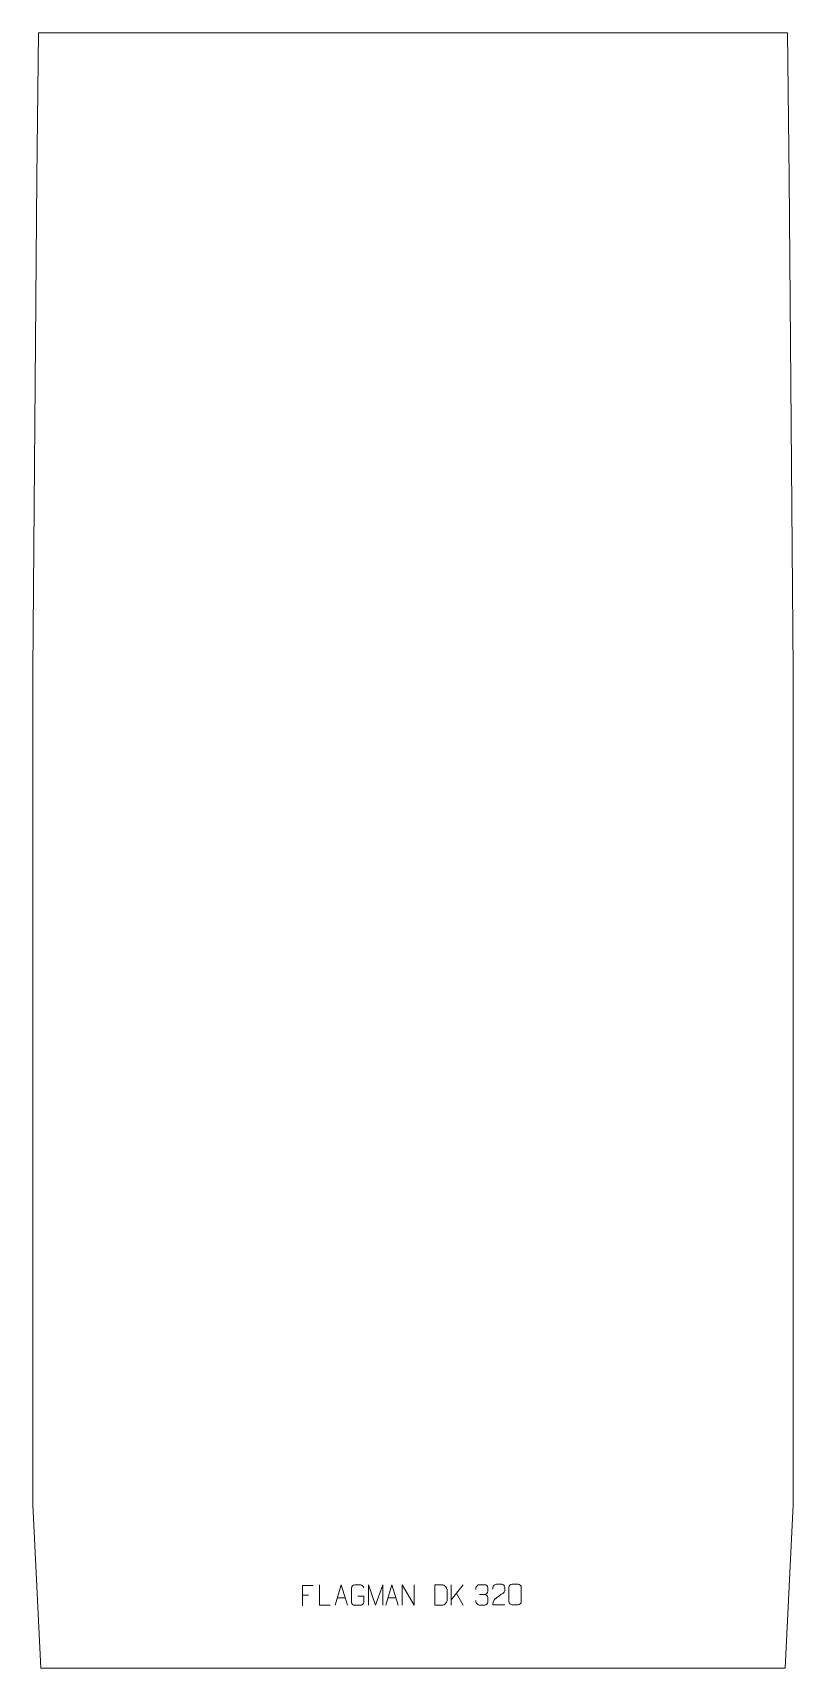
# Model space of a CAD drawing. Header units: millimetres. Extents: x -461 to 469, y -1364 to 636.
import ezdxf

# ---------------------------------------------------------------- set-up
doc = ezdxf.new("R2010")
doc.units = ezdxf.units.MM
doc.header["$MEASUREMENT"] = 0
doc.layers.add('layer 1', color=7, linetype='Continuous')

msp = doc.modelspace()

# ---------------------------------------------------------------- linework, layer by layer
at = {"layer": 'layer 1', "color": 242, "lineweight": 9}
msp.add_open_spline([(463.6683, 458.8741), (463.6683, 458.8741), (468.6683, -143.7002), (468.6683, -143.7002), (468.6683, -143.7002), (468.6683, -143.7002), (468.6683, -1163.6981), (468.6683, -1163.6981), (468.6683, -1163.6981), (468.6683, -1163.6981), (458.6682, -1363.6992), (458.6682, -1363.6992), (458.6682, -1363.6992), (458.6682, -1363.6992), (-451.3312, -1363.6992), (-451.3312, -1363.6992), (-451.3312, -1363.6992), (-451.3312, -1363.6992), (-461.3313, -1163.6981), (-461.3313, -1163.6981), (-461.3313, -1163.6981), (-461.3313, -1163.6981), (-461.3313, -143.7002), (-461.3313, -143.7002), (-461.3313, -143.7002), (-461.3313, -143.7002), (-456.3313, 458.8741), (-456.3313, 458.8741), (-456.3313, 458.8741), (-456.3313, 458.8741), (-454.0852, 636.3003), (-454.0852, 636.3003), (-454.0852, 636.3003), (-454.0852, 636.3003), (461.4218, 636.3003), (461.4218, 636.3003), (461.4218, 636.3003), (461.4218, 636.3003), (463.6683, 458.8741), (463.6683, 458.8741)], degree=3, knots=[0, 0, 0, 0, 0.090909091, 0.090909091, 0.090909091, 0.090909091, 0.181818182, 0.181818182, 0.181818182, 0.181818182, 0.272727273, 0.272727273, 0.272727273, 0.272727273, 0.363636364, 0.363636364, 0.363636364, 0.363636364, 0.454545455, 0.454545455, 0.454545455, 0.454545455, 0.545454545, 0.545454545, 0.545454545, 0.545454545, 0.636363636, 0.636363636, 0.636363636, 0.636363636, 0.727272727, 0.727272727, 0.727272727, 0.727272727, 0.818181818, 0.818181818, 0.818181818, 0.818181818, 1, 1, 1, 1], dxfattribs=at)
at = {"layer": 'layer 1', "color": 250, "lineweight": 9}
for points, knots in [([(-118.3714, -1262.2668), (-118.3714, -1262.2668), (-131.2454, -1262.2668), (-131.2454, -1262.2668), (-131.2454, -1262.2668), (-131.2454, -1262.2668), (-131.2454, -1287.2204), (-131.2454, -1287.2204)], [0, 0, 0, 0, 0.333333333, 0.333333333, 0.333333333, 0.333333333, 1, 1, 1, 1]), ([(-97.6027, -1286.6233), (-97.6027, -1286.6233), (-110.5518, -1286.6233), (-110.5518, -1286.6233), (-110.5518, -1286.6233), (-110.5518, -1286.6233), (-110.5518, -1261.6697), (-110.5518, -1261.6697)], [0, 0, 0, 0, 0.333333333, 0.333333333, 0.333333333, 0.333333333, 1, 1, 1, 1]), ([(-91.5477, -1286.6232), (-91.5477, -1286.6232), (-84.1767, -1261.6697), (-84.1767, -1261.6697), (-84.1767, -1261.6697), (-84.1767, -1261.6697), (-76.6068, -1286.6232), (-76.6068, -1286.6232)], [0, 0, 0, 0, 0.333333333, 0.333333333, 0.333333333, 0.333333333, 1, 1, 1, 1]), ([(-63.8223, -1275.6375), (-63.8223, -1275.6375), (-56.6542, -1275.6375), (-56.6542, -1275.6375), (-56.6542, -1275.6375), (-56.6542, -1275.6375), (-56.6542, -1282.8056), (-56.6542, -1282.8056), (-56.6542, -1282.8056), (-56.7939, -1285.129), (-58.4711, -1286.6086), (-60.6189, -1286.6194), (-60.6189, -1286.6194), (-62.9507, -1286.619), (-65.2827, -1286.619), (-67.6142, -1286.6194), (-67.6142, -1286.6194), (-69.5391, -1286.7248), (-71.5113, -1284.8403), (-71.5001, -1282.823), (-71.5001, -1282.823), (-71.4997, -1277.0529), (-71.4997, -1271.2832), (-71.5001, -1265.5139), (-71.5001, -1265.5139), (-71.4959, -1263.3758), (-69.7491, -1261.6566), (-67.5968, -1261.67), (-67.5968, -1261.67), (-65.2711, -1261.67), (-62.945, -1261.67), (-60.6189, -1261.67), (-60.6189, -1261.67), (-58.6722, -1261.6346), (-56.6808, -1263.1261), (-56.6542, -1265.5638)], [0, 0, 0, 0, 0.1, 0.1, 0.1, 0.1, 0.2, 0.2, 0.2, 0.2, 0.3, 0.3, 0.3, 0.3, 0.4, 0.4, 0.4, 0.4, 0.5, 0.5, 0.5, 0.5, 0.6, 0.6, 0.6, 0.6, 0.7, 0.7, 0.7, 0.7, 0.8, 0.8, 0.8, 0.8, 1, 1, 1, 1]), ([(-50.9197, -1286.6254), (-50.9197, -1286.6254), (-50.9197, -1261.6675), (-50.9197, -1261.6675), (-50.9197, -1261.6675), (-50.9197, -1261.6675), (-41.9946, -1286.6254), (-41.9946, -1286.6254), (-41.9946, -1286.6254), (-41.9946, -1286.6254), (-33.2347, -1261.668), (-33.2347, -1261.668), (-33.2347, -1261.668), (-33.2347, -1261.668), (-33.2347, -1286.6254), (-33.2347, -1286.6254)], [0, 0, 0, 0, 0.2, 0.2, 0.2, 0.2, 0.4, 0.4, 0.4, 0.4, 0.6, 0.6, 0.6, 0.6, 1, 1, 1, 1]), ([(-29.5477, -1286.6232), (-29.5477, -1286.6232), (-22.1767, -1261.6697), (-22.1767, -1261.6697), (-22.1767, -1261.6697), (-22.1767, -1261.6697), (-14.6068, -1286.6232), (-14.6068, -1286.6232)], [0, 0, 0, 0, 0.333333333, 0.333333333, 0.333333333, 0.333333333, 1, 1, 1, 1]), ([(-9.4047, -1286.6232), (-9.4047, -1286.6232), (-9.4047, -1261.6697), (-9.4047, -1261.6697), (-9.4047, -1261.6697), (-9.4047, -1261.6697), (5.2501, -1286.6232), (5.2501, -1286.6232), (5.2501, -1286.6232), (5.2501, -1286.6232), (5.2501, -1261.6697), (5.2501, -1261.6697)], [0, 0, 0, 0, 0.25, 0.25, 0.25, 0.25, 0.5, 0.5, 0.5, 0.5, 1, 1, 1, 1]), ([(30.4045, -1286.4306), (32.7363, -1286.4302), (37.6865, -1286.4542), (40.018, -1286.4545), (40.018, -1286.4545), (41.943, -1286.5599), (45.2616, -1283.0183), (45.2504, -1281.001), (45.2504, -1281.001), (45.25, -1275.2309), (45.25, -1273.0612), (45.2504, -1267.2919), (45.2504, -1267.2919), (45.2461, -1265.1538), (41.8716, -1261.4937), (39.7192, -1261.5072), (39.7192, -1261.5072), (37.3935, -1261.5072), (32.6692, -1261.5072), (30.3431, -1261.5072), (30.3431, -1261.5072), (30.3435, -1267.2541), (30.4048, -1280.6833), (30.4045, -1286.4306)], [0, 0, 0, 0, 0.142857143, 0.142857143, 0.142857143, 0.142857143, 0.285714286, 0.285714286, 0.285714286, 0.285714286, 0.428571429, 0.428571429, 0.428571429, 0.428571429, 0.571428571, 0.571428571, 0.571428571, 0.571428571, 0.714285714, 0.714285714, 0.714285714, 0.714285714, 1, 1, 1, 1]), ([(80.4321, -1267.1895), (80.4321, -1267.1895), (80.4321, -1265.3323), (80.4321, -1265.3323), (80.4321, -1265.3323), (80.4178, -1263.5904), (83.0823, -1261.4723), (85.1414, -1261.495), (85.1414, -1261.495), (87.2055, -1261.495), (89.2695, -1261.495), (91.3332, -1261.495), (91.3332, -1261.495), (93.5277, -1261.4862), (95.126, -1263.333), (95.1704, -1265.2451), (95.1704, -1265.2451), (95.17, -1266.6802), (95.17, -1268.1153), (95.1704, -1269.5508), (95.1704, -1269.5508), (95.1218, -1271.2043), (93.5192, -1273.4343), (91.3209, -1273.4243), (91.3209, -1273.4243), (93.5246, -1273.4355), (95.1326, -1275.2387), (95.1866, -1277.2982), (95.1866, -1277.2982), (95.1862, -1279.0829), (95.1862, -1280.8676), (95.1866, -1282.6527), (95.1866, -1282.6527), (95.1967, -1284.7141), (93.1418, -1286.4772), (91.3209, -1286.4691), (91.3209, -1286.4691), (89.2556, -1286.4688), (87.1904, -1286.4688), (85.1248, -1286.4691), (85.1248, -1286.4691), (82.9562, -1286.4576), (80.4252, -1284.0574), (80.4066, -1282.5956), (80.4066, -1282.5956), (80.4066, -1282.5956), (80.4066, -1280.687), (80.4066, -1280.687)], [0, 0, 0, 0, 0.076923077, 0.076923077, 0.076923077, 0.076923077, 0.153846154, 0.153846154, 0.153846154, 0.153846154, 0.230769231, 0.230769231, 0.230769231, 0.230769231, 0.307692308, 0.307692308, 0.307692308, 0.307692308, 0.384615385, 0.384615385, 0.384615385, 0.384615385, 0.461538462, 0.461538462, 0.461538462, 0.461538462, 0.538461538, 0.538461538, 0.538461538, 0.538461538, 0.615384615, 0.615384615, 0.615384615, 0.615384615, 0.692307692, 0.692307692, 0.692307692, 0.692307692, 0.769230769, 0.769230769, 0.769230769, 0.769230769, 0.846153846, 0.846153846, 0.846153846, 0.846153846, 1, 1, 1, 1]), ([(115.9395, -1285.9218), (111.0251, -1285.9215), (106.1107, -1285.9215), (101.1966, -1285.9218), (101.1966, -1285.9218), (101.1966, -1275.9895), (115.8476, -1273.3483), (115.9395, -1269.038), (115.9395, -1269.038), (115.9392, -1267.6139), (115.9392, -1266.1902), (115.9395, -1264.7669), (115.9395, -1264.7669), (115.9226, -1262.6898), (113.7998, -1260.965), (112.1288, -1260.9477), (112.1288, -1260.9477), (110.0556, -1260.9481), (107.9827, -1260.9481), (105.9103, -1260.9477), (105.9103, -1260.9477), (104.0882, -1260.9312), (101.2635, -1262.7233), (101.1966, -1264.8169), (101.1966, -1264.8169), (101.1966, -1264.8169), (101.1966, -1266.8717), (101.1966, -1266.8717)], [0, 0, 0, 0, 0.125, 0.125, 0.125, 0.125, 0.25, 0.25, 0.25, 0.25, 0.375, 0.375, 0.375, 0.375, 0.5, 0.5, 0.5, 0.5, 0.625, 0.625, 0.625, 0.625, 0.75, 0.75, 0.75, 0.75, 1, 1, 1, 1]), ([(124.9873, -1260.9354), (127.3534, -1260.9354), (129.7199, -1260.9354), (132.0864, -1260.9354), (132.0864, -1260.9354), (134.0669, -1260.8998), (136.0929, -1262.3941), (136.12, -1264.8362), (136.12, -1264.8362), (136.1196, -1270.5936), (136.1196, -1276.3514), (136.12, -1282.1096), (136.12, -1282.1096), (135.9779, -1284.4372), (134.2715, -1285.9195), (132.0864, -1285.9303), (132.0864, -1285.9303), (129.714, -1285.9299), (127.3416, -1285.9299), (124.9696, -1285.9303), (124.9696, -1285.9303), (123.0111, -1286.0359), (121.0047, -1284.148), (121.0161, -1282.127), (121.0161, -1282.127), (121.0165, -1276.3464), (121.0165, -1270.5661), (121.0161, -1264.7863), (121.0161, -1264.7863), (121.0204, -1262.6443), (122.7975, -1260.9218), (124.9873, -1260.9354)], [0, 0, 0, 0, 0.111111111, 0.111111111, 0.111111111, 0.111111111, 0.222222222, 0.222222222, 0.222222222, 0.222222222, 0.333333333, 0.333333333, 0.333333333, 0.333333333, 0.444444444, 0.444444444, 0.444444444, 0.444444444, 0.555555556, 0.555555556, 0.555555556, 0.555555556, 0.666666667, 0.666666667, 0.666666667, 0.666666667, 0.777777778, 0.777777778, 0.777777778, 0.777777778, 1, 1, 1, 1])]:
    msp.add_open_spline(points, degree=3, knots=knots, dxfattribs=at)
for points in [[(-131.2454, -1274.1465), (-131.2454, -1274.1465), (-124.0773, -1274.1465), (-124.0773, -1274.1465)], [(-88.8251, -1277.3738), (-88.8251, -1277.3738), (-79.3294, -1277.3738), (-79.3294, -1277.3738)], [(-26.8251, -1277.3738), (-26.8251, -1277.3738), (-17.3294, -1277.3738), (-17.3294, -1277.3738)], [(50.446, -1261.5052), (50.446, -1261.5052), (50.446, -1286.4588), (50.446, -1286.4588)], [(64.8222, -1261.5052), (64.8222, -1261.5052), (50.446, -1280.1449), (50.446, -1280.1449)], [(65.1475, -1286.363), (65.1475, -1286.363), (56.677, -1272.0494), (56.677, -1272.0494)], [(85.1418, -1273.4347), (85.1418, -1273.4347), (91.3382, -1273.4347), (91.3382, -1273.4347)]]:
    msp.add_open_spline(points, degree=3, dxfattribs=at)

doc.saveas('drawing.dxf')
